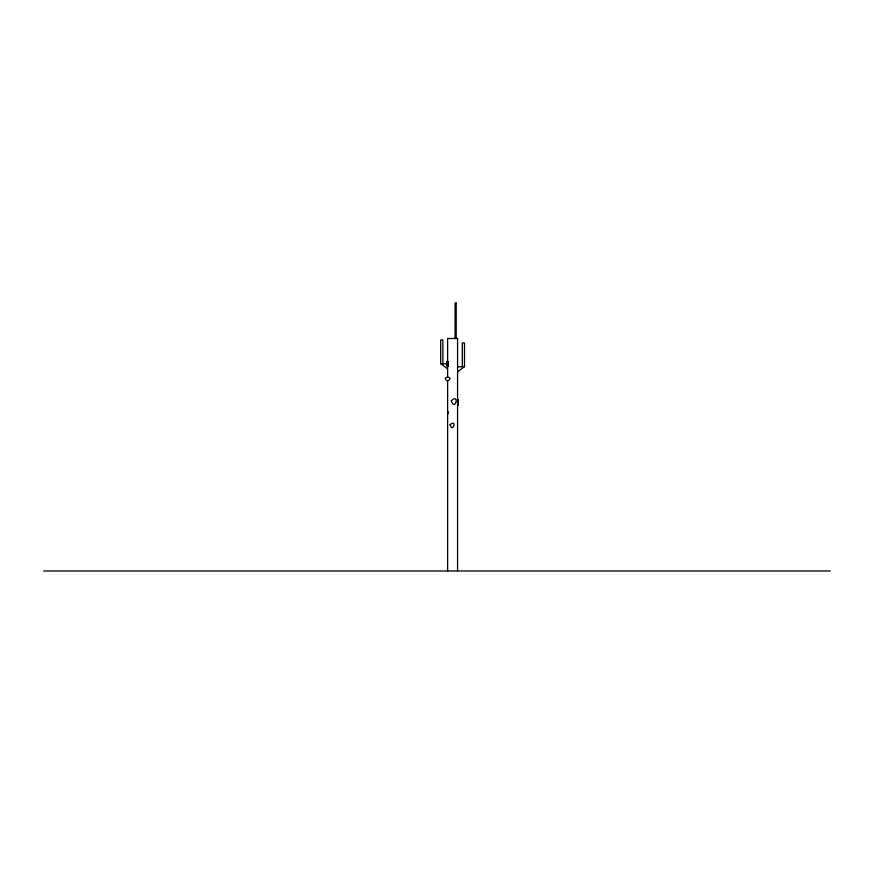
<?xml version="1.0" encoding="UTF-8"?>
<svg xmlns="http://www.w3.org/2000/svg" width="874" height="874" viewBox="0 0 874 874"><rect width="100%" height="100%" fill="white"/><g stroke="black" fill="none" stroke-linecap="round" stroke-linejoin="round"><path stroke-width="1.31" d="M447.969 411.326L447.969 413.959M457.572 371.953L464.17 366.807M447.619 381.097C455.693 375.973 439.546 375.973 447.619 381.097L447.619 570.973M456.173 303.027L455.125 303.027L455.103 338.5M447.226 361.421L447.991 361.421M447.226 361.683L447.991 361.683M447.226 362.098L447.991 362.098M447.226 362.644L447.991 362.644L447.991 365.266L447.226 365.266M447.226 363.278L447.991 363.278M447.619 363.813L440.693 363.813L440.693 339.953L442.867 339.953L442.867 363.813M447.226 363.955L447.991 363.955M447.226 364.633L447.991 364.633M447.226 365.813L447.991 365.813M447.226 366.228L447.991 366.228M447.991 366.49L447.226 366.49L447.226 361.323M457.572 366.807L464.487 366.807L464.487 342.947L462.313 342.947L462.313 366.807M457.572 399.724L458.326 399.724M457.572 399.986L458.326 399.986M457.572 400.401L458.326 400.401M457.572 400.947L458.326 400.947M457.572 401.581L458.326 401.581M457.572 402.258L458.326 402.258M457.572 402.936L458.326 402.936M457.572 403.57L458.326 403.57M457.572 404.116L458.326 404.116M457.572 404.531L458.326 404.531M457.572 404.793L458.326 404.793M457.572 404.881L458.326 404.881L458.326 399.626M43.7 570.973L830.3 570.973M441.009 363.813L447.619 368.97M457.572 570.973L457.572 338.5L447.619 338.5L447.619 377.153M456.195 303.027L456.195 338.5M451.312 400.795C454.895 412.189 460.117 392.699 451.312 400.795M450.077 424.753C452.94 433.886 457.113 418.285 450.077 424.753"/></g></svg>
